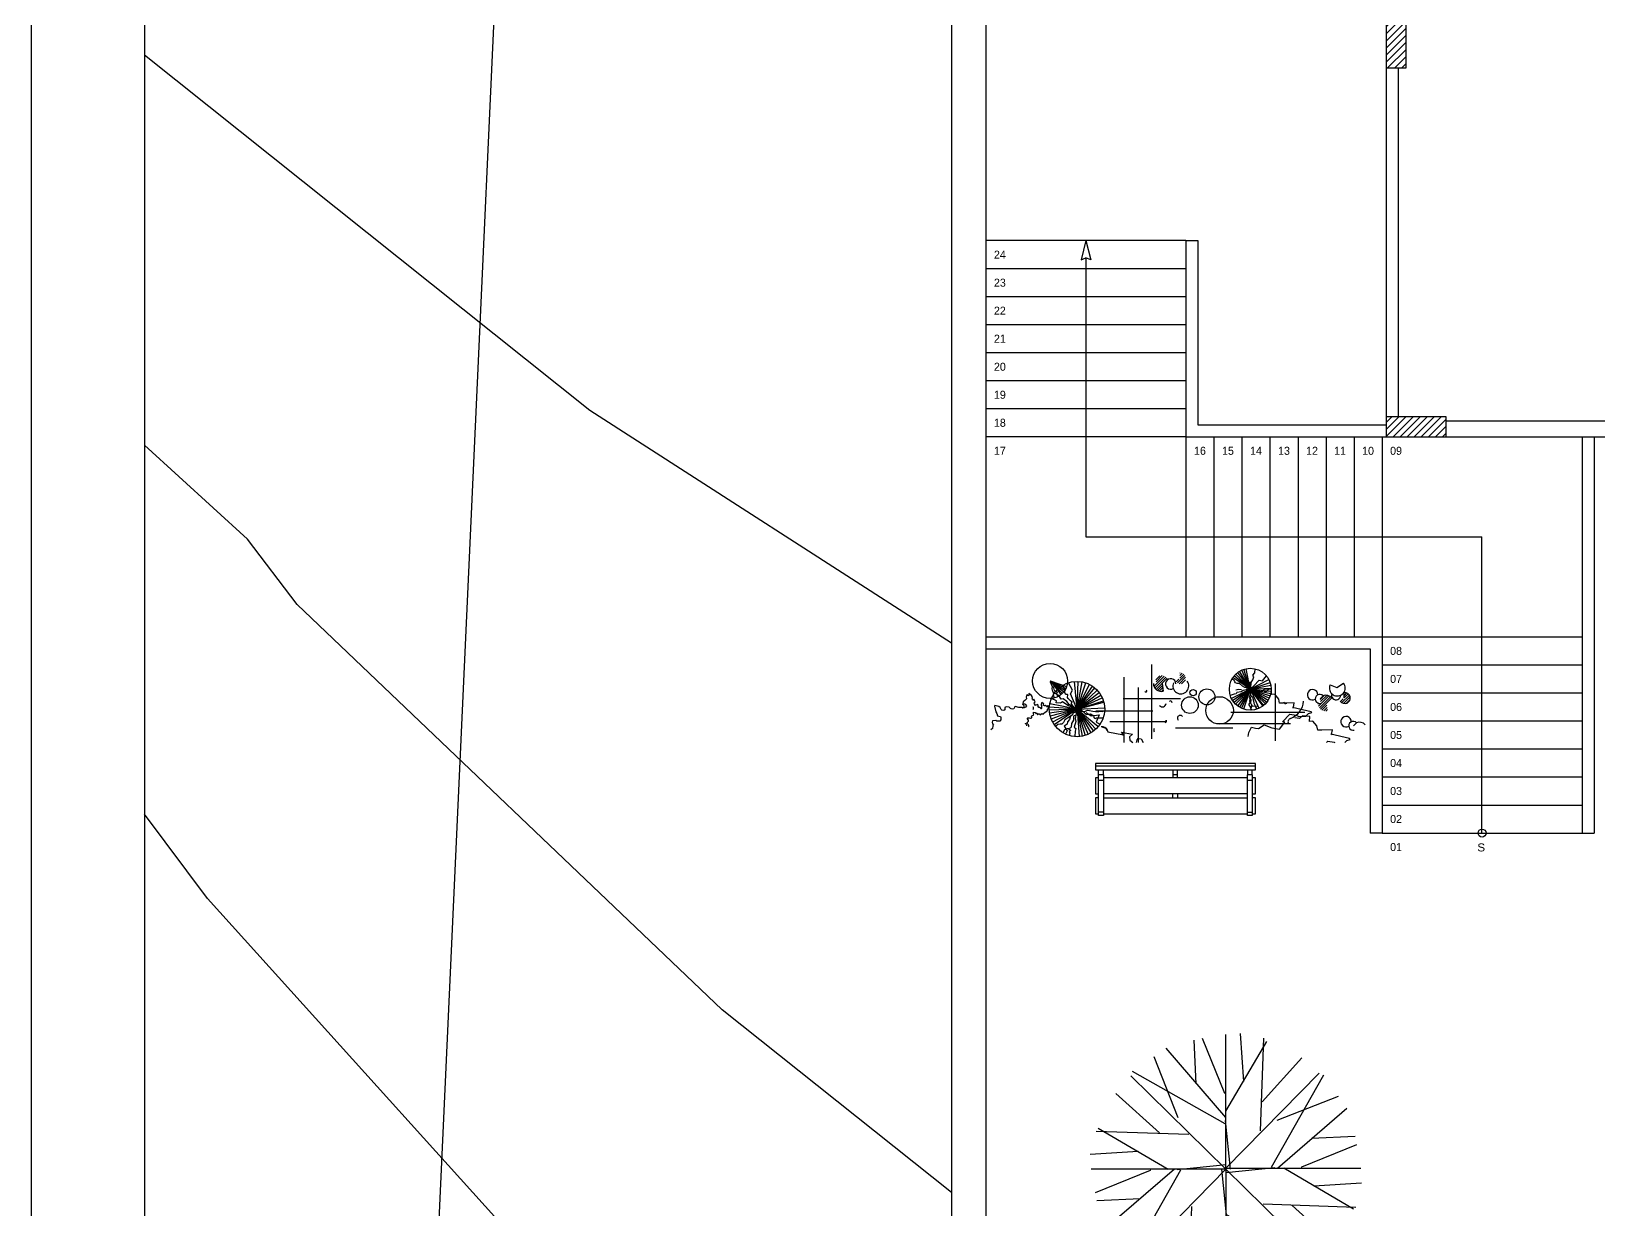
# Model space of a CAD drawing. Header units: millimetres. Extents: x 387 to 811, y 539 to 827.
# Drawn here: x 598.39 to 617.97, y 773.51 to 788.22 of the extents above; entities that cross this region are included whole.
import ezdxf
from ezdxf.enums import TextEntityAlignment as Align

# ---------------------------------------------------------------- set-up
doc = ezdxf.new("R2010")
doc.units = ezdxf.units.MM
for name, color, linetype in [('7', 8, 'Continuous'), ('CORTE_PAPEL', 7, 'Continuous'), ('cuvas de nível', 51, 'Continuous'), ('FORMATO', 6, 'Continuous'), ('LINHA FINA', 8, 'Continuous'), ('MOBILIARIO', 3, 'Continuous'), ('PAREDES EM CORTE', 5, 'Continuous'), ('pilar', 4, 'Continuous'), ('SIMBOLOS', 4, 'Continuous'), ('TEXTO', 4, 'Continuous'), ('vegetação', 112, 'Continuous')]:
    doc.layers.add(name, color=color, linetype=linetype)

# ---------------------------------------------------------------- blocks, each defined once
blk = doc.blocks.new('*X27')
at = {"color": 0}
for p, q in [((50.046, 9.5), (50.248, 9.702)), ((50.07, 9.479), (50.269, 9.678)), ((50.099, 9.463), (50.285, 9.649)), ((50.121, 9.71), (50.15, 9.739)), ((50.127, 9.671), (50.19, 9.734)), ((50.133, 9.632), (50.222, 9.721)), ((49.714, 9.482), (49.831, 9.6)), ((49.715, 9.528), (49.785, 9.599)), ((49.727, 9.45), (49.863, 9.586)), ((49.748, 9.426), (49.819, 9.498)), ((49.776, 9.41), (49.82, 9.454)), ((49.816, 9.404), (49.821, 9.41)), ((49.838, 9.516), (49.887, 9.565)), ((50.135, 9.454), (50.248, 9.567)), ((50.182, 9.456), (50.254, 9.528)), ((50.28, 9.599), (50.294, 9.613))]:
    blk.add_line(p, q, dxfattribs=at)
blk = doc.blocks.new('banco de praça')
at = {"layer": 'MOBILIARIO'}
for p, q in [((1036.547, 73.737), (1036.547, 73.817)), ((1036.547, 73.817), (1038.547, 73.817)), ((1038.547, 73.787), (1036.547, 73.787)), ((1038.547, 73.737), (1036.547, 73.737)), ((1036.547, 73.437), (1036.547, 73.637)), ((1036.547, 73.637), (1036.585, 73.637)), ((1036.587, 73.677), (1036.587, 73.734)), ((1036.647, 73.677), (1036.587, 73.677)), ((1036.587, 73.674), (1036.587, 73.167)), ((1036.647, 73.734), (1036.647, 73.677)), ((1036.647, 73.167), (1036.647, 73.674)), ((1036.65, 73.637), (1038.447, 73.637)), ((1037.52, 73.639), (1037.52, 73.734)), ((1037.58, 73.677), (1037.52, 73.677)), ((1037.58, 73.734), (1037.58, 73.637)), ((1038.447, 73.677), (1038.447, 73.734)), ((1038.507, 73.677), (1038.447, 73.677)), ((1038.447, 73.674), (1038.447, 73.167)), ((1038.507, 73.677), (1038.507, 73.734)), ((1038.507, 73.167), (1038.507, 73.674)), ((1038.51, 73.637), (1038.547, 73.637)), ((1038.547, 73.817), (1038.547, 73.737)), ((1038.547, 73.637), (1038.547, 73.437)), ((1036.585, 73.437), (1036.547, 73.437)), ((1036.647, 73.607), (1036.587, 73.607)), ((1036.65, 73.437), (1038.447, 73.437)), ((1037.52, 73.434), (1037.52, 73.389)), ((1037.58, 73.387), (1037.58, 73.437)), ((1038.507, 73.607), (1038.447, 73.607)), ((1038.547, 73.437), (1038.51, 73.437)), ((1036.547, 73.187), (1036.547, 73.387)), ((1036.547, 73.387), (1036.585, 73.387)), ((1038.447, 73.387), (1036.65, 73.387)), ((1038.51, 73.387), (1038.547, 73.387)), ((1038.547, 73.387), (1038.547, 73.187)), ((1036.585, 73.187), (1036.547, 73.187)), ((1036.647, 73.207), (1036.587, 73.207)), ((1036.587, 73.167), (1036.647, 73.167)), ((1038.445, 73.187), (1036.65, 73.187)), ((1038.447, 73.207), (1038.507, 73.207)), ((1038.447, 73.167), (1038.507, 73.167)), ((1038.547, 73.187), (1038.51, 73.187))]:
    blk.add_line(p, q, dxfattribs=at)
blk = doc.blocks.new('T2', base_point=(179.76, 122.92))
for p, q in [((166.66, 160.66), (165.76, 179.9)), ((179.27, 156.4), (169.42, 180.59)), ((179.76, 122.92), (179.76, 182.32)), ((187.6, 161.67), (186.23, 182.74)), ((179.77, 145.68), (153.43, 176.25)), ((179.68, 148.48), (197.76, 179.21)), ((179.38, 143.01), (138.6, 166.06)), ((158.72, 145.53), (148.04, 172.54)), ((137.87, 164.08), (179.76, 122.92)), ((150.5, 138.92), (131.2, 156.4)), ((179.76, 156.27), (179.27, 156.4)), ((163.39, 138.18), (122.51, 139.57)), ((181.73, 122.9), (179.52, 144.47))]:
    blk.add_line(p, q)
blk = doc.blocks.new('AHUA1PL2')
for p, q in [((-0.371, 1.069), (-0.397, 1.614)), ((-0.014, 0.948), (-0.293, 1.634)), ((-0.002, 0.724), (0.51, 1.595)), ((0, 0), (0, 1.683)), ((0.222, 1.098), (0.183, 1.695)), ((-0.596, 0.641), (-0.899, 1.406)), ((0, 0.645), (-0.746, 1.511)), ((-0.011, 0.569), (-1.166, 1.222)), ((-1.187, 1.166), (0, 0)), ((-0.829, 0.453), (-1.376, 0.948)), ((0, 0.945), (-0.014, 0.948)), ((0.056, -0.001), (-0.007, 0.61)), ((-0.464, 0.432), (-1.622, 0.472))]:
    blk.add_line(p, q)
at = {"xscale": 0.02833333322, "yscale": 0.02833333322, "zscale": 0.02833333322}
for p, rotation in [((0, 0.015), 269.9999999999999), ((0, 0), 89.99999999999999), ((0, 0), 180)]:
    blk.add_blockref('T2', p, dxfattribs=dict(at, rotation=rotation))

msp = doc.modelspace()

# ---------------------------------------------------------------- hatches: boundary and pattern name
at = {"layer": 'pilar'}
h = msp.add_hatch(dxfattribs=at)
h.set_pattern_fill('ANSI31', color=8, scale=0.5, style=0)
h.set_pattern_definition([(45, (-472.20881, 867.57177), (-0.044194174, 0.044194174), [])])
h.paths.add_polyline_path([(615.564, 788.519), (615.314, 788.519), (615.314, 787.769), (615.564, 787.769)])
h = msp.add_hatch(dxfattribs=at)
h.set_pattern_fill('ANSI31', color=8, scale=0.5, style=0)
h.set_pattern_definition([(45, (-461.83381, 852.58743), (-0.044194174, 0.044194174), [])])
h.paths.add_polyline_path([(616.064, 783.41), (615.314, 783.41), (615.314, 783.16), (616.064, 783.16)])

# ---------------------------------------------------------------- linework, layer by layer
at = {"layer": '7'}
msp.add_polyline3d([(599.804, 803.052, 121.922), (604.828, 802.853, 122.12), (603.308, 769.643, 123.47)], dxfattribs=at)
at = {"layer": 'CORTE_PAPEL', "elevation": 74.516}
msp.add_lwpolyline([(598.388, 684.72), (682.488, 684.72), (682.488, 812.115), (598.388, 812.115)], close=True, dxfattribs=at)
at = {"layer": 'cuvas de nível'}
for points in [[(599.804, 787.93, 111), (605.368, 783.493, 111), (609.884, 780.587, 111)], [(609.884, 773.719, 110), (607.018, 776.003, 110), (601.708, 781.063, 110), (601.088, 781.883, 110), (599.804, 783.056, 110)], [(609.884, 767.878, 109), (605.408, 772.053, 109), (600.588, 777.393, 109), (599.804, 778.445, 109)]]:
    msp.add_polyline3d(points, dxfattribs=at)
at = {"layer": 'FORMATO', "elevation": 74.516}
msp.add_lwpolyline([(599.804, 693.215), (681.072, 693.215), (681.072, 810.699), (599.804, 810.699)], close=True, dxfattribs=at)
at = {"layer": 'LINHA FINA'}
for p, q in [((612.814, 785.61, 128.473), (610.314, 785.61, 128.473)), ((612.814, 785.61, 128.473), (610.314, 785.61, 128.473)), ((612.814, 785.26, 128.473), (610.314, 785.26, 128.473)), ((612.814, 784.91, 128.473), (610.314, 784.91, 128.473)), ((612.814, 784.56, 128.473), (610.314, 784.56, 128.473)), ((612.814, 784.21, 128.473), (610.314, 784.21, 128.473)), ((612.814, 783.86, 128.473), (610.314, 783.86, 128.473)), ((612.814, 783.51, 128.473), (610.314, 783.51, 128.473)), ((612.814, 783.16, 128.473), (610.314, 783.16, 128.473)), ((612.814, 783.16, 128.473), (612.814, 780.66, 128.473)), ((613.164, 783.16, 128.473), (613.164, 780.66, 128.473)), ((613.514, 783.16, 128.473), (613.514, 780.66, 128.473)), ((613.864, 783.16, 128.473), (613.864, 780.66, 128.473)), ((614.214, 783.16, 128.473), (614.214, 780.66, 128.473)), ((614.564, 783.16, 128.473), (614.564, 780.66, 128.473)), ((614.914, 783.16, 128.473), (614.914, 780.66, 128.473)), ((615.264, 783.16, 128.473), (615.264, 780.66, 128.473)), ((615.264, 780.66, 128.473), (617.764, 780.66, 128.473)), ((615.264, 780.31, 128.473), (617.764, 780.31, 128.473)), ((615.264, 779.96, 128.473), (617.764, 779.96, 128.473)), ((615.264, 779.61, 128.473), (617.764, 779.61, 128.473)), ((615.264, 779.26, 128.473), (617.764, 779.26, 128.473)), ((615.264, 778.91, 128.473), (617.764, 778.91, 128.473)), ((615.264, 778.56, 128.473), (617.764, 778.56, 128.473)), ((615.264, 778.21, 128.473), (617.764, 778.21, 128.473))]:
    msp.add_line(p, q, dxfattribs=at)
at = {"layer": 'MOBILIARIO'}
for p, q in [((609.884, 803.31, 128.473), (609.884, 754.1, 128.473)), ((610.314, 803.299, 128.473), (610.314, 754.633, 128.473)), ((612.814, 785.61, 128.473), (612.814, 783.16, 128.473)), ((612.814, 785.61, 128.473), (612.964, 785.61, 128.473)), ((612.964, 785.61, 128.473), (612.964, 783.31, 128.473)), ((612.964, 783.31, 128.473), (615.314, 783.31, 128.473)), ((612.814, 783.16, 128.473), (615.314, 783.16, 128.473)), ((617.764, 783.16, 128.473), (617.764, 778.21, 128.473)), ((617.914, 783.16, 128.473), (617.914, 778.21, 128.473)), ((610.314, 780.66, 128.473), (615.264, 780.66, 128.473)), ((615.264, 780.66, 128.473), (615.264, 778.21, 128.473)), ((610.314, 780.51, 128.473), (615.114, 780.51, 128.473)), ((615.114, 780.51, 128.473), (615.114, 778.21, 128.473)), ((615.264, 778.21, 128.473), (615.114, 778.21, 128.473)), ((617.764, 778.21, 128.473), (617.914, 778.21, 128.473))]:
    msp.add_line(p, q, dxfattribs=at)
at = {"layer": 'PAREDES EM CORTE'}
for p, q in [((615.314, 787.769, 54), (615.314, 783.41, 54)), ((615.464, 787.769, 54), (615.464, 783.41, 54)), ((616.064, 783.36, 54), (624.939, 783.36, 54)), ((616.064, 783.16, 54), (620.314, 783.16, 54))]:
    msp.add_line(p, q, dxfattribs=at)
at = {"layer": 'pilar', "elevation": 54}
for points in [[(615.314, 787.769), (615.564, 787.769), (615.564, 788.519), (615.314, 788.519)], [(616.064, 783.16), (616.064, 783.41), (615.314, 783.41), (615.314, 783.16)]]:
    msp.add_lwpolyline(points, close=True, dxfattribs=at)
at = {"layer": 'SIMBOLOS'}
msp.add_line((616.511, 778.21, 128.473), (616.511, 781.91, 128.473), dxfattribs=at)
at = {"layer": 'SIMBOLOS', "elevation": 128.473}
for points in [[(611.564, 785.61), (611.505, 785.372), (611.564, 785.397)], [(611.564, 785.61), (611.624, 785.372), (611.564, 785.397)]]:
    msp.add_lwpolyline(points, dxfattribs=at)
at = {"layer": 'SIMBOLOS'}
msp.add_circle((616.514, 778.21, 128.473), 0.05, dxfattribs=at)
at = {"layer": 'TEXTO'}
for p, q in [((611.564, 785.397, 128.473), (611.564, 781.91, 128.473)), ((611.564, 781.91, 128.473), (616.511, 781.91, 128.473))]:
    msp.add_line(p, q, dxfattribs=at)
at = {"layer": 'vegetação'}
for p, q in [((612.042, 779.341, 128.473), (612.042, 780.159, 128.473)), ((612.387, 779.388, 128.473), (612.387, 780.314, 128.473)), ((613.618, 780.006, 128.473), (613.401, 780.152, 128.473)), ((613.618, 780.006, 128.473), (613.418, 780.175, 128.473)), ((613.618, 780.006, 128.473), (613.438, 780.196, 128.473)), ((613.618, 780.006, 128.473), (613.461, 780.215, 128.473)), ((613.618, 780.006, 128.473), (613.485, 780.232, 128.473)), ((613.618, 780.006, 128.473), (613.511, 780.245, 128.473)), ((613.618, 780.006, 128.473), (613.539, 780.256, 128.473)), ((613.618, 780.006, 128.473), (613.567, 780.263, 128.473)), ((611.117, 780.11, 128.473), (611.314, 780.014, 128.473)), ((611.117, 780.11, 128.473), (611.321, 780.039, 128.473)), ((611.117, 780.11, 128.473), (611.288, 779.973, 128.473)), ((611.117, 780.11, 128.473), (611.302, 779.993, 128.473)), ((611.117, 780.11, 128.473), (611.253, 779.938, 128.473)), ((611.117, 780.11, 128.473), (611.271, 779.955, 128.473)), ((611.154, 780.042, 128.473), (611.167, 779.991, 128.473)), ((611.167, 779.991, 128.473), (611.184, 779.988, 128.473)), ((611.184, 779.988, 128.473), (611.208, 779.964, 128.473)), ((611.208, 779.964, 128.473), (611.197, 779.953, 128.473)), ((611.197, 779.953, 128.473), (611.214, 779.913, 128.473)), ((611.453, 779.759, 128.473), (611.42, 780.103, 128.473)), ((611.453, 779.759, 128.473), (611.469, 780.104, 128.473)), ((611.453, 779.759, 128.473), (611.517, 780.098, 128.473)), ((611.453, 779.759, 128.473), (611.563, 780.086, 128.473)), ((611.453, 779.759, 128.473), (611.608, 780.068, 128.473)), ((611.453, 779.759, 128.473), (611.645, 780.046, 128.473)), ((611.453, 779.759, 128.473), (611.676, 780.022, 128.473)), ((611.453, 779.759, 128.473), (611.705, 779.996, 128.473)), ((611.453, 779.759, 128.473), (611.729, 779.966, 128.473)), ((612.221, 779.341, 128.473), (612.221, 780.029, 128.473)), ((612.516, 780.078, 128.473), (612.53, 779.982, 128.473)), ((613.618, 780.006, 128.473), (613.383, 779.89, 128.473)), ((613.618, 780.006, 128.473), (613.398, 779.865, 128.473)), ((613.618, 780.006, 128.473), (613.415, 779.841, 128.473)), ((613.618, 780.006, 128.473), (613.435, 779.819, 128.473)), ((613.471, 780.004, 128.473), (613.439, 779.995, 128.473)), ((613.618, 780.006, 128.473), (613.457, 779.8, 128.473)), ((613.507, 779.997, 128.473), (613.471, 780.004, 128.473)), ((613.618, 780.006, 128.473), (613.481, 779.783, 128.473)), ((613.618, 780.006, 128.473), (613.507, 779.769, 128.473)), ((613.618, 780.006, 128.473), (613.534, 779.758, 128.473)), ((613.602, 780.011, 128.473), (613.565, 779.997, 128.473)), ((613.617, 779.995, 128.473), (613.602, 780.011, 128.473)), ((613.62, 780.01, 128.473), (613.616, 780.098, 128.473)), ((613.618, 780.006, 128.473), (613.851, 780.126, 128.473)), ((613.618, 780.006, 128.473), (613.865, 780.092, 128.473)), ((613.618, 780.006, 128.473), (613.875, 780.057, 128.473)), ((613.618, 780.006, 128.473), (613.879, 780.021, 128.473)), ((613.618, 780.006, 128.473), (613.879, 779.984, 128.473)), ((613.618, 780.006, 128.473), (613.856, 779.896, 128.473)), ((613.618, 780.006, 128.473), (613.866, 779.923, 128.473)), ((613.618, 780.006, 128.473), (613.874, 779.952, 128.473)), ((613.618, 780.006, 128.473), (613.842, 779.87, 128.473)), ((613.618, 780.006, 128.473), (613.773, 779.795, 128.473)), ((613.618, 780.006, 128.473), (613.784, 779.804, 128.473)), ((613.618, 780.006, 128.473), (613.806, 779.824, 128.473)), ((613.618, 780.006, 128.473), (613.825, 779.846, 128.473)), ((613.931, 779.363, 128.473), (613.931, 780.077, 128.473)), ((614.614, 780.061, 128.473), (614.7, 780.03, 128.473)), ((614.7, 780.03, 128.473), (614.782, 780.083, 128.473)), ((614.792, 779.897, 128.473), (614.791, 779.964, 128.473)), ((611.453, 779.759, 128.473), (611.108, 779.784, 128.473)), ((611.453, 779.759, 128.473), (611.108, 779.745, 128.473)), ((611.453, 779.759, 128.473), (611.111, 779.706, 128.473)), ((611.453, 779.759, 128.473), (611.113, 779.822, 128.473)), ((611.453, 779.759, 128.473), (611.119, 779.668, 128.473)), ((611.453, 779.759, 128.473), (611.131, 779.632, 128.473)), ((611.196, 779.863, 128.473), (611.134, 779.892, 128.473)), ((611.453, 779.759, 128.473), (611.148, 779.596, 128.473)), ((611.453, 779.759, 128.473), (611.168, 779.563, 128.473)), ((611.194, 779.838, 128.473), (611.196, 779.863, 128.473)), ((611.246, 779.834, 128.473), (611.194, 779.838, 128.473)), ((611.27, 779.849, 128.473), (611.246, 779.834, 128.473)), ((611.339, 779.802, 128.473), (611.27, 779.849, 128.473)), ((611.45, 779.762, 128.473), (611.339, 779.802, 128.473)), ((611.453, 779.759, 128.473), (611.751, 779.934, 128.473)), ((611.453, 779.759, 128.473), (611.769, 779.899, 128.473)), ((611.453, 779.759, 128.473), (611.783, 779.863, 128.473)), ((611.453, 779.759, 128.473), (611.788, 779.845, 128.473)), ((611.453, 779.759, 128.473), (611.479, 779.414, 128.473)), ((611.453, 779.759, 128.473), (611.518, 779.419, 128.473)), ((611.453, 779.759, 128.473), (611.556, 779.428, 128.473)), ((611.453, 779.759, 128.473), (611.626, 779.46, 128.473)), ((611.453, 779.759, 128.473), (611.659, 779.481, 128.473)), ((611.453, 779.759, 128.473), (611.689, 779.506, 128.473)), ((611.453, 779.759, 128.473), (611.713, 779.543, 128.473)), ((611.453, 779.759, 128.473), (611.592, 779.442, 128.473)), ((612.744, 779.886, 128.473), (612.031, 779.886, 128.473)), ((613.62, 779.913, 128.473), (613.607, 779.859, 128.473)), ((613.607, 779.859, 128.473), (613.647, 779.791, 128.473)), ((613.629, 779.793, 128.473), (613.624, 779.75, 128.473)), ((613.705, 779.791, 128.473), (613.629, 779.793, 128.473)), ((614.527, 779.922, 128.473), (614.491, 779.885, 128.473)), ((611.33, 779.568, 128.473), (611.294, 779.544, 128.473)), ((611.332, 779.599, 128.473), (611.33, 779.568, 128.473)), ((611.359, 779.628, 128.473), (611.332, 779.599, 128.473)), ((611.371, 779.668, 128.473), (611.359, 779.628, 128.473)), ((611.384, 779.577, 128.473), (611.379, 779.534, 128.473)), ((611.41, 779.618, 128.473), (611.384, 779.577, 128.473)), ((611.411, 779.671, 128.473), (611.41, 779.618, 128.473)), ((611.438, 779.681, 128.473), (611.411, 779.671, 128.473)), ((611.568, 779.715, 128.473), (611.628, 779.673, 128.473)), ((611.628, 779.673, 128.473), (611.73, 779.688, 128.473)), ((612.399, 779.732, 128.473), (611.686, 779.732, 128.473)), ((611.73, 779.688, 128.473), (611.691, 779.596, 128.473)), ((611.691, 779.596, 128.473), (611.742, 779.569, 128.473)), ((612.577, 779.601, 128.473), (611.864, 779.601, 128.473)), ((613.197, 779.577, 128.473), (614.122, 779.577, 128.473)), ((613.375, 779.72, 128.473), (614.3, 779.72, 128.473)), ((614.946, 779.586, 128.473), (614.909, 779.549, 128.473)), ((611.298, 779.5, 128.473), (611.275, 779.462, 128.473)), ((611.294, 779.544, 128.473), (611.329, 779.485, 128.473)), ((611.325, 779.513, 128.473), (611.298, 779.5, 128.473)), ((611.329, 779.485, 128.473), (611.309, 779.444, 128.473)), ((611.354, 779.517, 128.473), (611.325, 779.513, 128.473)), ((611.367, 779.521, 128.473), (611.354, 779.517, 128.473)), ((611.379, 779.534, 128.473), (611.367, 779.521, 128.473)), ((613.398, 779.522, 128.473), (612.685, 779.522, 128.473))]:
    msp.add_line(p, q, dxfattribs=at)
at = {"layer": 'vegetação', "elevation": 128.473}
for points in [[(613.623, 780.017), (613.629, 780.091), (613.649, 780.124), (613.66, 780.163), (613.649, 780.18), (613.673, 780.213), (613.68, 780.26)], [(613.623, 780.015), (613.661, 780.048), (613.727, 780.118), (613.769, 780.112), (613.82, 780.173)], [(610.848, 779.538), (610.85, 779.542), (610.85, 779.543), (610.85, 779.548), (610.85, 779.551), (610.85, 779.554), (610.846, 779.556), (610.845, 779.561), (610.842, 779.565), (610.838, 779.568), (610.835, 779.573), (610.832, 779.579), (610.829, 779.584), (610.829, 779.589), (610.837, 779.597), (610.837, 779.598), (610.84, 779.6), (610.845, 779.606), (610.846, 779.613), (610.846, 779.619), (610.842, 779.625), (610.835, 779.638), (610.835, 779.643), (610.84, 779.649), (610.853, 779.65), (610.868, 779.644), (610.872, 779.644), (610.887, 779.649), (610.887, 779.655), (610.886, 779.661), (610.884, 779.666), (610.887, 779.674), (610.897, 779.679), (610.909, 779.685), (610.913, 779.695), (610.911, 779.701), (610.908, 779.709), (610.908, 779.72), (610.932, 779.715), (610.941, 779.698), (610.941, 779.698), (610.943, 779.698), (610.944, 779.706), (610.947, 779.706), (610.947, 779.706), (610.95, 779.706), (610.955, 779.702), (610.955, 779.701), (610.957, 779.693), (610.958, 779.691), (610.962, 779.691), (610.965, 779.691), (610.969, 779.695), (610.971, 779.698), (610.979, 779.699), (610.999, 779.688), (610.999, 779.688), (610.996, 779.691), (611.014, 779.702), (611.017, 779.701), (611.023, 779.698), (611.036, 779.696), (611.034, 779.698), (611.034, 779.704), (611.039, 779.709), (611.048, 779.713), (611.05, 779.712), (611.051, 779.717), (611.069, 779.728), (611.086, 779.736), (611.08, 779.742), (611.085, 779.751), (611.086, 779.758), (611.089, 779.764), (611.094, 779.765), (611.097, 779.767), (611.105, 779.767), (611.103, 779.772), (611.1, 779.773), (611.097, 779.778), (611.094, 779.783), (611.096, 779.789), (611.096, 779.795), (611.088, 779.799), (611.081, 779.794), (611.078, 779.791), (611.074, 779.786), (611.07, 779.788), (611.074, 779.792), (611.062, 779.805), (611.061, 779.805), (611.055, 779.8), (611.048, 779.8), (611.029, 779.808), (611.037, 779.825), (611.012, 779.84), (611.007, 779.817), (611.009, 779.788), (611.009, 779.765), (611.003, 779.761), (610.999, 779.762), (610.995, 779.776), (610.99, 779.778), (610.977, 779.778), (610.974, 779.778), (610.969, 779.791), (610.969, 779.795), (610.966, 779.808), (610.957, 779.817), (610.95, 779.813), (610.938, 779.806), (610.935, 779.802), (610.922, 779.825), (610.917, 779.835), (610.924, 779.843), (610.928, 779.851), (610.913, 779.882), (610.911, 779.871), (610.903, 779.869), (610.897, 779.877), (610.892, 779.885), (610.895, 779.893), (610.894, 779.914), (610.886, 779.926), (610.851, 779.951), (610.854, 779.934), (610.843, 779.923), (610.834, 779.937), (610.82, 779.929), (610.816, 779.91), (610.82, 779.887), (610.815, 779.876), (610.799, 779.866), (610.78, 779.849), (610.775, 779.829), (610.796, 779.822), (610.805, 779.819), (610.82, 779.799), (610.81, 779.783), (610.794, 779.776), (610.766, 779.78), (610.726, 779.78), (610.679, 779.792), (610.673, 779.783), (610.67, 779.778), (610.665, 779.762), (610.648, 779.756), (610.629, 779.761), (610.622, 779.767), (610.607, 779.781), (610.575, 779.788), (610.561, 779.784), (610.553, 779.778), (610.55, 779.761), (610.55, 779.748), (610.539, 779.739), (610.514, 779.743), (610.506, 779.754), (610.491, 779.78), (610.477, 779.792), (610.427, 779.805), (610.424, 779.794), (610.439, 779.723), (610.452, 779.702), (610.458, 779.676), (610.477, 779.669), (610.495, 779.665), (610.499, 779.652), (610.499, 779.625), (610.487, 779.609), (610.452, 779.608), (610.438, 779.614), (610.395, 779.613), (610.394, 779.595), (610.395, 779.576), (610.411, 779.557), (610.4, 779.548), (610.397, 779.516), (610.375, 779.499)], [(611.118, 780.1), (611.141, 780.042), (611.139, 780.011), (611.146, 779.977), (611.16, 779.968), (611.155, 779.935), (611.168, 779.897)], [(611.442, 779.77), (611.354, 779.814), (611.324, 779.854), (611.281, 779.887), (611.255, 779.882), (611.226, 779.928), (611.171, 779.959)], [(611.416, 779.783), (611.381, 779.825), (611.391, 779.845), (611.372, 779.863), (611.343, 779.891), (611.334, 779.905), (611.34, 779.938), (611.334, 779.942), (611.319, 779.942), (611.31, 779.943), (611.302, 779.966), (611.301, 779.998), (611.276, 780.055)], [(611.445, 779.769), (611.422, 779.832), (611.37, 779.948), (611.397, 779.995), (611.348, 780.088)], [(613.618, 780.006), (613.528, 779.989), (613.505, 779.973), (613.45, 779.966), (613.442, 779.948), (613.417, 779.943), (613.368, 779.928)], [(613.608, 780.007), (613.579, 780.013), (613.569, 780.028), (613.551, 780.026), (613.519, 780.046), (613.482, 780.076), (613.454, 780.078), (613.433, 780.085), (613.426, 780.1), (613.415, 780.119), (613.39, 780.134)], [(613.591, 779.417), (613.6, 779.466), (613.633, 779.531), (613.682, 779.522), (613.721, 779.514), (613.791, 779.562), (613.885, 779.524), (613.984, 779.506), (614.051, 779.595), (614.022, 779.6), (614.111, 779.696), (614.189, 779.681), (614.226, 779.664), (614.309, 779.669), (614.32, 779.677), (614.345, 779.702), (614.388, 779.715), (614.38, 779.726), (614.147, 779.78), (614.156, 779.778), (614.168, 779.837), (614.034, 779.832), (613.984, 779.831), (613.973, 779.884), (613.923, 779.944), (613.882, 779.942), (613.884, 780.002), (613.794, 780.009), (613.757, 779.975), (613.698, 779.986)], [(613.616, 780.004), (613.626, 779.966), (613.603, 779.905), (613.624, 779.872), (613.619, 779.835), (613.608, 779.833), (613.599, 779.82), (613.601, 779.808), (613.609, 779.805), (613.634, 779.745)], [(613.618, 779.983), (613.615, 779.964), (613.62, 779.937), (613.624, 779.928), (613.644, 779.909), (613.648, 779.891), (613.656, 779.862), (613.662, 779.834), (613.674, 779.806), (613.68, 779.8), (613.685, 779.778), (613.701, 779.758)], [(613.619, 780.002), (613.726, 779.768)], [(610.769, 779.772), (610.791, 779.782)], [(611.453, 779.759), (611.43, 779.639), (611.438, 779.603), (611.419, 779.533), (611.437, 779.514), (611.431, 779.481), (611.426, 779.414)], [(611.454, 779.755), (611.506, 779.749), (611.569, 779.69), (611.621, 779.699), (611.663, 779.676), (611.66, 779.661), (611.672, 779.643), (611.687, 779.64), (611.695, 779.648), (611.781, 779.649)], [(611.458, 779.758), (611.798, 779.774)], [(610.824, 779.549), (610.827, 779.553), (610.822, 779.561), (610.817, 779.568), (610.81, 779.577), (610.808, 779.583)], [(611.447, 779.747), (611.425, 779.714), (611.402, 779.709), (611.395, 779.686), (611.355, 779.656), (611.3, 779.626), (611.284, 779.592), (611.265, 779.571), (611.243, 779.569), (611.214, 779.565), (611.184, 779.541)], [(611.481, 779.747), (611.503, 779.734), (611.539, 779.727), (611.552, 779.728), (611.585, 779.743), (611.609, 779.739), (611.649, 779.734), (611.685, 779.728), (611.725, 779.729), (611.736, 779.734), (611.766, 779.728), (611.798, 779.738)], [(614.797, 779.34), (614.822, 779.366), (614.865, 779.378), (614.857, 779.39), (614.623, 779.444), (614.633, 779.442), (614.644, 779.501), (614.511, 779.495), (614.46, 779.495), (614.45, 779.548), (614.4, 779.608), (614.359, 779.605), (614.36, 779.666), (614.27, 779.673), (614.233, 779.639), (614.175, 779.65)], [(611.346, 779.516), (611.374, 779.492), (611.353, 779.477), (611.364, 779.456), (611.353, 779.428)], [(611.756, 779.539), (611.823, 779.517), (611.836, 779.474), (612.032, 779.437), (612.008, 779.472), (612.146, 779.446), (612.109, 779.412), (612.111, 779.371), (612.151, 779.341)], [(612.197, 779.341), (612.203, 779.374), (612.217, 779.392), (612.256, 779.385), (612.278, 779.34)], [(614.57, 779.341), (614.587, 779.359), (614.666, 779.344), (614.674, 779.341)]]:
    msp.add_lwpolyline(points, dxfattribs=at)
at = {"layer": 'vegetação'}
for centre, radius in [((611.117, 780.11, 128.473), 0.219), ((613.618, 780.006, 128.473), 0.262), ((611.453, 779.759, 128.473), 0.346), ((612.903, 779.963, 128.473), 0.0399), ((613.076, 779.91, 128.473), 0.1), ((612.864, 779.808, 128.473), 0.104), ((613.234, 779.741, 128.473), 0.172)]:
    msp.add_circle(centre, radius, dxfattribs=at)
for centre, radius, start, end in [((612.312, 779.985, 128.473), 0.0129, 211.8293, 45.4226), ((612.507, 780.078, 128.473), 0.0989, 179.2859, 283.6919), ((612.624, 780.072, 128.473), 0.0656, 2.7484, 299.1154), ((612.75, 780.047, 128.473), 0.0989, 156.5876, 38.6919), ((613.803, 780.027, 128.473), 0.0484, 251.8852, 329.2724), ((614.396, 779.937, 128.473), 0.0656, 358.6863, 300.8053), ((614.705, 780.021, 128.473), 0.0989, 156.5876, 38.6919), ((614.689, 779.93, 128.473), 0.0562, 156.5876, 1.6478), ((614.798, 779.896, 128.473), 0.0683, 214.0712, 96.1754), ((610.772, 779.794, 128.473), 0.0214, 277.6779, 86.5677), ((610.88, 779.769, 128.473), 0.0308, 326.9917, 33.0083), ((612.521, 779.83, 128.473), 0.044, 214.9672, 358.3931), ((612.621, 779.84, 128.473), 0.02, 348.5014, 135.7615), ((614.061, 779.852, 128.473), 0.0243, 190.4344, 303.1182), ((614.035, 779.877, 128.473), 0.25, 290.1038, 355.4803), ((614.485, 779.885, 128.473), 0.0562, 41.5876, 283.6919), ((614.562, 779.832, 128.473), 0.0989, 41.5876, 111.4808), ((612.57, 779.596, 128.473), 0.0167, 73.1962, 219.3593), ((612.743, 779.645, 128.473), 0.0353, 36.5437, 225.2165), ((614.137, 779.597, 128.473), 0.0486, 110.1038, 202.0225), ((614.814, 779.601, 128.473), 0.0656, 358.6863, 300.8053), ((614.904, 779.549, 128.473), 0.0562, 41.5876, 283.6919), ((614.981, 779.496, 128.473), 0.0989, 41.5876, 111.4808), ((611.766, 779.471, 128.473), 0.0665, 21.9393, 99.5372), ((612.032, 779.451, 128.473), 0.0166, 59.0827, 287.4812), ((612.444, 779.495, 128.473), 0.0328, 141.5386, 218.4614)]:
    msp.add_arc(centre, radius, start, end, dxfattribs=at)

# ---------------------------------------------------------------- block references
at = {"layer": 'vegetação', "xscale": 0.6914459573085878, "yscale": 0.6914459573085878, "zscale": 0.691445957308602, "rotation": 180}
for p in [(647.184, 786.713, 128.473), (649.239, 786.467, 128.473)]:
    msp.add_blockref('*X27', p, dxfattribs=at)
at = {"layer": 'vegetação', "xscale": -1}
msp.add_blockref('banco de praça', (1650.23, 705.263, 128.473), dxfattribs=at)
at = {"layer": 'vegetação'}
msp.add_blockref('AHUA1PL2', (613.314, 774.01, 54), dxfattribs=at)

# ---------------------------------------------------------------- texts
at = {"layer": 'SIMBOLOS', "width": 1.1}
msp.add_text('S', height=0.1, dxfattribs=at).set_placement((616.503, 777.98, 128.473), align=Align.CENTER)
at = {"layer": 'TEXTO'}
for s, p in [('24', (610.489, 785.435, 128.473)), ('23', (610.489, 785.085, 128.473)), ('22', (610.489, 784.735, 128.473)), ('21', (610.489, 784.385, 128.473)), ('20', (610.489, 784.035, 128.473)), ('19', (610.489, 783.685, 128.473)), ('18', (610.489, 783.335, 128.473)), ('17', (610.489, 782.985, 128.473)), ('16', (612.989, 782.985, 128.473)), ('15', (613.339, 782.985, 128.473)), ('14', (613.689, 782.985, 128.473)), ('13', (614.039, 782.985, 128.473)), ('12', (614.389, 782.985, 128.473)), ('11', (614.739, 782.985, 128.473)), ('10', (615.089, 782.985, 128.473)), ('09', (615.439, 782.985, 128.473)), ('08', (615.439, 780.485, 128.473)), ('07', (615.439, 780.135, 128.473)), ('06', (615.439, 779.785, 128.473)), ('05', (615.439, 779.435, 128.473)), ('04', (615.439, 779.085, 128.473)), ('03', (615.439, 778.735, 128.473)), ('02', (615.439, 778.385, 128.473)), ('01', (615.439, 778.035, 128.473))]:
    msp.add_text(s, height=0.1, dxfattribs=at).set_placement(p, align=Align.MIDDLE_CENTER)

doc.saveas('drawing.dxf')
